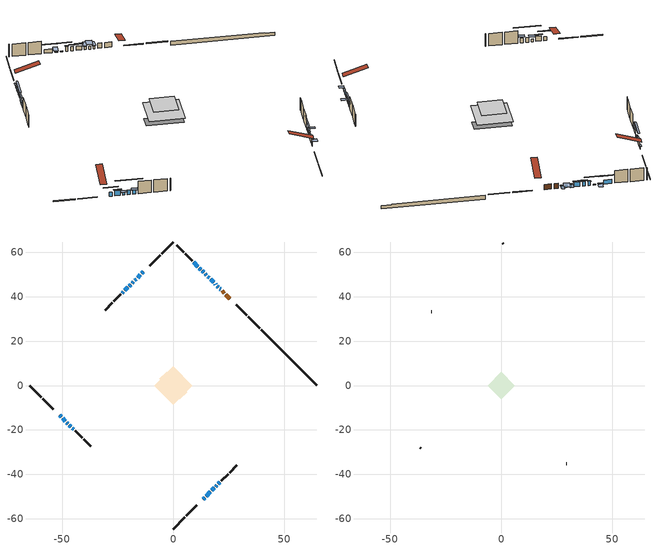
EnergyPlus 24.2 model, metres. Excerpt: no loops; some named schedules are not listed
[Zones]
conditioned space
 floor adiabatic (AdiabaticFloorConstruction): -8.59,0 0,8.59 8.59,0 0,-8.59 z3.05
 floor foundation (Slab1 construction): -6.25,2.96 -2.96,6.25 6.25,-2.96 2.96,-6.25 z-0.91
 wall outside (RimJoist1 construction): 0,-64.54 5.25,-59.29 / -64.54,0 -59.29,-5.25 / 0,64.54 -5.25,59.29 / 38.88,25.66 33.63,30.91 z0.61:0.91
 wall outside (RimJoist2 construction): 5.91,-58.63 10.6,-53.94 / -58.63,-5.91 -53.94,-10.6 / -5.91,58.63 -10.6,53.94 / 32.97,31.57 28.29,36.26 z0.61:0.91
 wall outside (AdiabaticWallConstruction 1): 25.41,39.13 23.66,40.88 / 23,41.54 21.98,42.57 z0.61:2.64
 wall outside (AdiabaticWallConstruction): 21.32,43.22 20.96,43.58 z0.61:1.53; -13.47,51.07 -14.08,50.46 / 20.31,44.24 19.87,44.67 / 19.22,45.32 18.79,45.76 / -47.82,-16.72 -47.39,-17.16 / -22.4,42.14 -22.94,41.6 z0.61:1.68; 13.47,-51.07 14.12,-50.42 / -51.07,-13.47 -50.42,-14.12 z0.61:2.14; 14.77,-49.77 16.72,-47.83 / 11.07,53.47 9.13,55.41 / -20.45,44.09 -21.75,42.79 z0.61:2.13; 18.13,46.41 16.84,47.71 / 16.18,48.36 15.53,49.01 / 14.88,49.67 14.34,50.21 / -14.74,49.8 -16.03,48.51 / 17.37,-47.17 18.45,-46.09 / 19.11,-45.44 19.65,-44.9 / -46.73,-17.81 -46.08,-18.46 / -45.43,-19.12 -44.78,-19.76 z0.61:2.34; -16.69,47.85 -17.23,47.31 z0.61:1.83; -17.88,46.66 -18.5,46.05 z0.61:1.93; -49.77,-14.77 -48.47,-16.07 z0.61:2.64; 13.68,50.86 13.03,51.51 / 12.38,52.16 11.73,52.81 / -19.15,45.39 -19.8,44.74 / 20.3,-44.24 20.95,-43.59 z0.61:0.92
 wall outside (Wall1 construction): 21.61,-42.94 24.71,-39.84 / -44.12,-20.42 -41.02,-23.52 / -23.6,40.94 -26.7,37.84 / 8.48,56.07 5.38,59.17 z0.61:5.49
 wall outside (Wall2 construction): 25.36,-39.18 28.61,-35.93 / -40.37,-24.18 -37.11,-27.43 / -27.36,37.18 -30.61,33.93 / 4.72,59.82 1.47,63.07 z0.61:5.49
 wall foundation (FoundationWall1 construction): 39.54,25,-0.91 39.54,25,0.61 62.04,2.5,0.61 62.04,2.5,0.29 64.54,0,0.29 64.54,0,-0.91
 window (WindowConstruction 18): 21.32,43.22 20.96,43.58 z0.61:1.52
 window (WindowConstruction 3): -13.47,51.07 -14.08,50.46 z0.61:1.68
 window (WindowConstruction 4): 13.47,-51.07 14.12,-50.42 z0.61:2.13
 window (WindowConstruction 5): 14.78,-49.77 16.71,-47.83 z0.61:2.13
 window (WindowConstruction 6): -51.07,-13.47 -50.42,-14.12 z0.61:2.13
 window (WindowConstruction 20): 20.31,44.24 19.88,44.67 z0.61:1.68
 window (WindowConstruction 21): 19.22,45.32 18.79,45.76 z0.61:1.68
 window (WindowConstruction 7): 18.13,46.41 16.84,47.71 z0.61:2.34
 window (WindowConstruction 8): 16.18,48.36 15.53,49.01 z0.61:2.34
 window (WindowConstruction 9): 14.88,49.67 14.34,50.2 z0.61:2.34
 window (WindowConstruction 10): -14.74,49.8 -16.03,48.51 z0.61:2.34
 window (WindowConstruction 11): -16.69,47.85 -17.23,47.32 z0.61:1.83
 window (WindowConstruction 12): -17.88,46.66 -18.49,46.05 z0.61:1.93
 window (WindowConstruction 13): 17.37,-47.17 18.45,-46.09 z0.61:2.34
 window (WindowConstruction 14): 19.11,-45.44 19.65,-44.9 z0.61:2.34
 window (WindowConstruction 15): -49.77,-14.78 -48.47,-16.07 z0.61:2.64
 window (WindowConstruction 19): -47.82,-16.73 -47.39,-17.16 z0.61:1.68
 window (WindowConstruction 16): -46.73,-17.81 -46.08,-18.46 z0.61:2.34
 window (WindowConstruction 17): -45.43,-19.12 -44.78,-19.76 z0.61:2.34
 window (WindowConstruction 22): 13.68,50.86 13.03,51.51 z0.61:0.91
 window (WindowConstruction 23): 12.38,52.17 11.73,52.81 z0.61:0.91
 window (WindowConstruction 24): -19.15,45.39 -19.8,44.74 z0.61:0.91
 window (WindowConstruction 25): 20.3,-44.24 20.95,-43.59 z0.61:0.91
 window (WindowConstruction): 11.07,53.47 9.13,55.41 z0.61:2.13
 window (WindowConstruction 1): -20.45,44.09 -21.75,42.79 z0.61:2.13
 window (WindowConstruction 2): -22.4,42.14 -22.94,41.6 z0.61:1.68
 door (Door): 25.41,39.13 23.66,40.88 z0.61:2.64
 door (Door 1): 23,41.54 21.98,42.56 z0.61:2.64
 ceiling adiabatic (AdiabaticFloorConstruction): 0,-8.59 8.59,0 0,8.59 -8.59,0 z3.05
attic - vented
 floor to conditioned space (Floor1 construction Reversed): -6.08,0 0,6.08 6.08,0 0,-6.08 z5.49
 wall outside (Wall3 construction): 29.27,-35.27 29.43,-35.12 / -36.46,-28.09 -36.3,-28.24 / -31.27,33.28 -31.42,33.12 / 0.81,63.73 0.66,63.89 z0.61:5.49
 roof outside (Roof1 construction): 12.81,-51.73,5.49 6.9,-45.81,8.28 5.34,-47.37,8.28 11.25,-53.29,5.49; -51.73,-12.81,5.49 -45.81,-6.9,8.28 -47.37,-5.34,8.28 -53.29,-11.25,5.49; -12.81,51.73,5.49 -6.9,45.81,8.28 -5.34,47.37,8.28 -11.25,53.29,5.49; 26.07,38.47,5.49 20.15,32.55,8.28 21.71,30.99,8.28 27.63,36.91,5.49
shading: 20.75,43.79 21.53,43.01 23.26,44.74 22.48,45.52 z1.82; -14.29,50.25 -13.26,51.28 -13.55,51.57 -14.58,50.54 z1.98; 14.33,-50.21 13.26,-51.28 14.55,-52.58 15.62,-51.51 z2.43; 16.93,-47.62 14.56,-49.98 14.85,-50.27 17.22,-47.91 z2.43; -48.92,-15.62 -52.58,-11.97 -52.87,-12.26 -49.21,-15.92 z4.26; 19.34,45.2 20.84,43.7 22.57,45.43 21.07,46.93 z2.44; 18.58,45.97 19.43,45.11 21.16,46.84 20.3,47.69 z1.98; 16.41,48.14 18.56,45.98 18.99,46.41 16.84,48.57 z2.95; 15.1,49.44 16.61,47.93 16.82,48.14 15.31,49.65 z2.95; 14.23,50.31 14.98,49.56 15.41,49.99 14.66,50.74 z2.49; -16.46,48.08 -14.31,50.24 -14.52,50.45 -16.67,48.29 z2.95; -17.66,46.88 -16.26,48.28 -16.47,48.5 -17.87,47.1 z2.44; -20.65,43.89 -15.73,48.82 -16.02,49.11 -20.94,44.18 z4.98; 18.88,-45.66 16.94,-47.6 17.15,-47.81 19.09,-45.87 z2.95; 19.75,-44.79 19,-45.54 20.73,-47.27 21.48,-46.52 z2.49; -48.15,-16.39 -50.09,-14.45 -50.3,-14.66 -48.36,-16.61 z3.1; -46.85,-17.69 -48.35,-16.19 -49.22,-17.05 -47.71,-18.56 z2.44; -43.06,-21.48 -49.75,-14.79 -50.04,-15.08 -43.35,-21.77 z6.61; -44.35,-20.19 -45.86,-18.69 -46.72,-19.55 -45.21,-21.06 z2.95; 10.88,53.67 15.84,48.7 16.05,48.92 11.09,53.88 z3.97; 11.52,53.02 12.59,51.95 14.32,53.68 13.25,54.75 z1.21; -21.96,42.59 -16.99,47.55 -17.21,47.76 -22.17,42.8 z3.97; 23.11,-41.44 18.15,-46.4 18.36,-46.61 23.32,-41.65 z3.97; 7.84,56.7 12.37,52.18 12.66,52.47 8.13,56.99 z3.96; -21.96,42.58 -20.24,44.3 -20.53,44.59 -22.25,42.87 z2.43; -23.15,41.39 -22.19,42.35 -22.48,42.64 -23.45,41.68 z1.98
[Building]
Building 1: Terrain=Suburbs
[Site:Location]
Quebec Intl AP_QC: Latitude {deg}=46.8; Longitude {deg}=-71.38; Time Zone {hr}=-5; Elevation {m}=74; Keep Site Location Information=Yes
[Site:GroundTemperature:Shallow]
0.0108218, -2.24938, -2.43038, -1.3578, 2.94801, 7.23376, 10.9493, 13.303, 13.5029, 11.5886, 7.96783, 3.81355
[Site:WaterMainsTemperature]
Calculation Method=Schedule; Temperature Schedule=mains temperature schedule
[Material] Roughness=Rough; Thermal Absorptance=0.9
Name | Thickness {m} | Conductivity {W/m-K} | Density {kg/m3} | Specific Heat {J/kg-K} | Solar Absorptance | Visible Absorptance
asphalt or fiberglass shingles | 0.00635 | 0.162714 | 1121.4 | 1465.45 | 0.4 | 0.4
ceiling loosefill ins | 0.0846667 | 0.0480833 | 16.02 | 1046.75 | 0.7 | 0.7
ceiling stud and cavity | 0.1397 | 1.14976 | 65.682 | 1177.47 | 0.7 | 0.7
concrete 4.0 in. | 0.1016 | 1.803125 | 2242.8 | 837.4 | 0.7 | 0.7
concrete 8.0 in. | 0.2032 | 1.803125 | 2242.8 | 837.4 | 0.7 | 0.7
door material | 0.04445 | 0.188738 | 512.64 | 1214.23 | 0.7 | 0.7
floor covering | 0.0127 | 0.0433444 | 54.468 | 1339.84 | 0.6 | 0.6
floor rigid ins; wall rigid ins 1 | 0.512978 | 0.029427 | 32.04 | 1214.23 | 0.7 | 0.7
floor stud and cavity | 0.1397 | 1.75129 | 37.0049 | 1207.88 | 0.7 | 0.7
furniture material conditioned space 1 | 0.1524 | 0.115458 | 640.8 | 1214.23 | 0.6 | 0.6
gypsum board | 0.0127 | 0.160291 | 801 | 837.4 | 0.6 | 0.6
osb sheathing 0.5 in. | 0.0127 | 0.115458 | 512.64 | 1214.23 | 0.7 | 0.7
osb sheathing 0.75 in. | 0.01905 | 0.115458 | 512.64 | 1214.23 | 0.7 | 0.7
osb sheathing 2.0 in. | 0.0508 | 0.115458 | 512.64 | 1214.23 | 0.7 | 0.7
rim joist rigid ins; wall rigid ins | 0.051816 | 0.029427 | 32.04 | 1214.23 | 0.7 | 0.7
rim joist stud and cavity | 0.0508 | 0.0410046 | 125.044 | 1163.47 | 0.6 | 0.6
rim joist stud and cavity 1 | 0.0508 | 0.0784863 | 125.044 | 1163.47 | 0.6 | 0.6
wall stud and cavity | 0.1397 | 0.300532 | 139.0536 | 1170.24 | 0.7 | 0.7
wall stud and cavity 1 | 0.1397 | 0.297156 | 139.0536 | 1170.24 | 0.7 | 0.7
wall stud and cavity 2 | 0.0889 | 6.1454 | 50.32683 | 1063.81 | 0.6 | 0.6
wall stud and cavity 3 | 0.0889 | 0.380278 | 52.3479 | 1209.89 | 0.7 | 0.7
wall stud and cavity 4 | 0.0889 | 0.391764 | 83.0341 | 1211.67 | 0.7 | 0.7
wood siding | 0.0254 | 0.102417 | 544.68 | 1172.36 | 0.4 | 0.4
wood siding 1 | 0.00254 | 0.102417 | 544.68 | 1172.36 | 0.4 | 0.4
wood siding 2; wood siding 3; wood siding 4 | 0.0254 | 0.102417 | 544.68 | 1172.36 | 0.7 | 0.7
[WindowMaterial:SimpleGlazingSystem]
Name | U-Factor {W/m2-K} | Solar Heat Gain Coefficient
WindowMaterial | 2.77768 | 0.66
WindowMaterial 1 | 2.19228 | 0.47
WindowMaterial 10 | 2.72601 | 0.52
WindowMaterial 2 | 2.17865 | 0.49
WindowMaterial 3 | 2.779381 | 0.66
WindowMaterial 4 | 2.77541 | 0.65
WindowMaterial 5 | 2.17411 | 0.49
WindowMaterial 6 | 2.149123 | 0.51
WindowMaterial 7 | 2.32798 | 0.62
WindowMaterial 8 | 2.71352 | 0.48
WindowMaterial 9 | 2.76178 | 0.61
[Construction]
AdiabaticFloorConstruction: floor stud and cavity, floor rigid ins, osb sheathing 0.75 in., floor covering
AdiabaticWallConstruction: wood siding 3, wall rigid ins 1, wall stud and cavity 3, gypsum board
AdiabaticWallConstruction 1: wood siding 4, wall rigid ins 1, wall stud and cavity 3, gypsum board
Door; Door 1: door material
Floor1 construction Reversed: gypsum board, ceiling stud and cavity, ceiling loosefill ins
FoundationWall1 construction: concrete 8.0 in.
furniture construction conditioned space 1: furniture material conditioned space 1
PartitionWallConstruction: gypsum board, wall stud and cavity 4, gypsum board
RimJoist1 construction: wood siding 2, osb sheathing 2.0 in., rim joist stud and cavity
RimJoist2 construction: wood siding 2, rim joist rigid ins, osb sheathing 2.0 in., rim joist stud and cavity 1
Roof1 construction: asphalt or fiberglass shingles
Slab1 construction: concrete 4.0 in.
Wall1 construction: wood siding, wall rigid ins, osb sheathing 0.5 in., wall stud and cavity, gypsum board
Wall2 construction: wood siding, wall rigid ins, osb sheathing 0.5 in., wall stud and cavity 1, gypsum board
Wall3 construction: wood siding 1, wall stud and cavity 2
WindowConstruction; WindowConstruction 1; WindowConstruction 4; WindowConstruction 5; WindowConstruction 6: WindowMaterial
WindowConstruction 10; WindowConstruction 16; WindowConstruction 17; WindowConstruction 7; WindowConstruction 8: WindowMaterial 3
WindowConstruction 11: WindowMaterial 5
WindowConstruction 12: WindowMaterial 6
WindowConstruction 13; WindowConstruction 14; WindowConstruction 9: WindowMaterial 4
WindowConstruction 15: WindowMaterial 7
WindowConstruction 18: WindowMaterial 8
WindowConstruction 19; WindowConstruction 20; WindowConstruction 21: WindowMaterial 9
WindowConstruction 2: WindowMaterial 1
WindowConstruction 22; WindowConstruction 23; WindowConstruction 24; WindowConstruction 25: WindowMaterial 10
WindowConstruction 3: WindowMaterial 2
[Zone] Multiplier=1; Part of Total Floor Area=Yes
Name | Volume {m3}
attic - vented | 33.4551
conditioned space | 536.3
[Space]
Name | Zone | Volume {m3}
attic - vented 1 | attic - vented | 33.4551
conditioned space 1 | conditioned space | 536.3
[ZoneInfiltration:EffectiveLeakageArea]
infil attic - vented 1: Zone or Space=attic - vented 1; Schedule=Always On Discrete; Effective Air Leakage Area {cm2}=2727.14; Stack Coefficient=0.000533153; Wind Coefficient=1.56008e-05
[ZoneMixing]
whole house fan mix: Zone or Space=attic - vented; Schedule=Always On Continuous; Design Flow Rate Calculation Method=Flow/Zone; Design Flow Rate {m3/s}=0; Source Zone or Space=conditioned space
[SurfaceProperty:ExposedFoundationPerimeter]
Slab1: Exposed Perimeter Calculation Method=TotalExposedPerimeter; Total Exposed Perimeter {m}=35.358
[InternalMass] Zone or ZoneList=conditioned space; Space or SpaceList=conditioned space 1
Name | Construction | Surface Area {m2}
furniture mass conditioned space 1 | furniture construction conditioned space 1 | 83.36
partition wall mass | PartitionWallConstruction | 208.4
[Lights]
interior lighting: Zone or ZoneList or Space or SpaceList=conditioned space 1; Schedule=interior lighting schedule; Design Level Calculation Method=LightingLevel; Lighting Level {W}=343.2; Return Air Fraction=0; Fraction Radiant=0.6; Fraction Visible=0.2; Fraction Replaceable=1
[People]
occupants: Zone or ZoneList or Space or SpaceList=conditioned space 1; Number of People Schedule=occupants schedule; Number of People Calculation Method=People; Number of People=3; Fraction Radiant=0.314171; Sensible Heat Fraction=0.56303; Activity Level Schedule=occupants activity schedule; Carbon Dioxide Generation Rate {m3/s-W}=0; Enable ASHRAE 55 Comfort Warnings=No; Mean Radiant Temperature Calculation Type=EnclosureAveraged
[ElectricEquipment] Zone or ZoneList or Space or SpaceList=conditioned space 1; Design Level Calculation Method=EquipmentLevel
Name | Schedule | Design Level {W} | Fraction Latent | Fraction Radiant | Fraction Lost
clothes dryer | clothes dryer schedule | 140.772 | 0.015 | 0.081 | 0.85
clothes washer | clothes washer schedule | 32.1985 | 0.03 | 0.162 | 0.7
cooking range | cooking range schedule | 215.147 | 0.08 | 0.432 | 0.2
dishwasher | dishwasher schedule | 66.8632 | 0.3 | 0.18 | 0.4
fridge | fridge schedule | 72.9452 | 0 | 0.6 | 0
mech vent bath fan 0 | mech vent bath fan 0 schedule | 50.2 | 0 | 0 | 1
mech vent house fan | mech vent house fan schedule | 0 | 0 | 0 | 1
mech vent house fan cfis | mech vent house fan cfis schedule | 0 | 0 | 0 | 0
mech vent range fan 0 | mech vent range fan 0 schedule | 57 | 0 | 0 | 1
misc plug loads | misc plug loads schedule | 494.7 | 0.045 | 0.513 | 0.1
whole house fan | Always On Discrete | 0 | 0 | 0 | 1
[OtherEquipment] Zone or ZoneList or Space or SpaceList=conditioned space 1; Design Level Calculation Method=EquipmentLevel
Name | Fuel Type | Schedule | Design Level {W} | Fraction Latent | Fraction Radiant | Fraction Lost
clothes dryer 1 | Electricity | clothes dryer schedule | 0 | 0.015 | 0.081 | 0.85
cooking range 1 | Electricity | cooking range schedule | 0 | 0.08 | 0.432 | 0.2
general water use latent | None | general water use schedule | 62.594 | 1 | 0 | 0
general water use sensible | None | general water use schedule | -61.6891 | 0 | 0.6 | 0
mech vent house fan latent load | None | Always On Discrete | 0 | 1 | 0 | 0
mech vent house fan sensible load | None | Always On Discrete | 0 | 0 | 0 | 0
water heater energy adjustment1 | Electricity | Always On Discrete | 0.01 | 0 | 0 | 1
[ZoneInfiltration:DesignFlowRate] Zone or ZoneList or Space or SpaceList=conditioned space 1; Schedule=Always On Discrete; Design Flow Rate Calculation Method=Flow/Zone; Design Flow Rate {m3/s}=0
infil flow; natural vent flow; whole house fan flow
[ZoneControl:Thermostat]
conditioned space Thermostat: Zone or ZoneList=conditioned space; Control Type Schedule=conditioned space Thermostat Schedule; Control 1=conditioned space temperature setpoint; Temperature Difference Between Cutout And Setpoint {deltaC}=0
[ThermostatSetpoint:DualSetpoint]
conditioned space temperature setpoint: Heating Setpoint Temperature Schedule=heating setpoint; Cooling Setpoint Temperature Schedule=cooling setpoint
[Zone equipment]
conditioned space: electric baseboard
[Foundation:Kiva]
Foundation Kiva 1: Initial Indoor Air Temperature {C}=18; Wall Height Above Grade {m}=0.609996; Wall Depth Below Slab {m}=0.2032
[Foundation:Kiva:Settings]
Soil Conductivity {W/m-K}=0.849921; Soil Density {kg/m3}=1842.3; Soil Specific Heat {J/kg-K}=418.7; Ground Solar Absorptivity=0.9; Ground Thermal Absorptivity=0.9; Ground Surface Roughness {m}=0.03; Far-Field Width {m}=40; Deep-Ground Boundary Condition=ZeroFlux; Deep-Ground Depth {m}=40; Minimum Cell Dimension {m}=0.2; Maximum Cell Growth Coefficient=3; Simulation Timestep=Timestep
[Exterior:Lights]
exterior lighting: Schedule=exterior lighting schedule; Design Level {W}=75.6
[EnergyManagementSystem:Sensor] Output:Variable or Output:Meter Index Key=conditioned space
Name | Output:Variable or Output:Meter
conditioned_space_clg_unmet_s | Zone Cooling Setpoint Not Met Time
conditioned_space_htg_unmet_s | Zone Heating Setpoint Not Met Time
fridge_tin_s; tin_s; tin_s_1 | Zone Mean Air Temperature
tout_s | Zone Outdoor Air Drybulb Temperature
win_s | Zone Air Humidity Ratio
[Schedule:Constant]
Name | Hourly Value
Always On Continuous; mech vent house fan schedule; mech vent house fan cfis schedule; Always On Discrete | 1
occupants activity schedule | 117.228
fridge schedule | 0
[Schedule:Week:Daily]
interior lighting schedule Week Rule - Jan1-Jan27: interior lighting schedule day, interior lighting schedule day, interior lighting schedule day, interior lighting schedule day, interior lighting schedule day, interior lighting schedule day, interior lighting schedule day, interior lighting schedule default day, interior lighting schedule default day, interior lighting schedule default day, interior lighting schedule default day, interior lighting schedule default day
interior lighting schedule Week Rule - Jan28-Feb3: interior lighting schedule day, interior lighting schedule day, interior lighting schedule day, interior lighting schedule day, interior lighting schedule day 1, interior lighting schedule day 1, interior lighting schedule day 1, interior lighting schedule default day, interior lighting schedule default day, interior lighting schedule default day, interior lighting schedule default day, interior lighting schedule default day
interior lighting schedule Week Rule - Feb4-Feb24: interior lighting schedule day 1, interior lighting schedule day 1, interior lighting schedule day 1, interior lighting schedule day 1, interior lighting schedule day 1, interior lighting schedule day 1, interior lighting schedule day 1, interior lighting schedule default day, interior lighting schedule default day, interior lighting schedule default day, interior lighting schedule default day, interior lighting schedule default day
interior lighting schedule Week Rule - Feb25-Mar3: interior lighting schedule day 1, interior lighting schedule day 1, interior lighting schedule day 1, interior lighting schedule day 1, interior lighting schedule day 2, interior lighting schedule day 2, interior lighting schedule day 2, interior lighting schedule default day, interior lighting schedule default day, interior lighting schedule default day, interior lighting schedule default day, interior lighting schedule default day
interior lighting schedule Week Rule - Mar4-Mar31: interior lighting schedule day 2, interior lighting schedule day 2, interior lighting schedule day 2, interior lighting schedule day 2, interior lighting schedule day 2, interior lighting schedule day 2, interior lighting schedule day 2, interior lighting schedule default day, interior lighting schedule default day, interior lighting schedule default day, interior lighting schedule default day, interior lighting schedule default day
interior lighting schedule Week Rule - Apr1-Apr28: interior lighting schedule day 3, interior lighting schedule day 3, interior lighting schedule day 3, interior lighting schedule day 3, interior lighting schedule day 3, interior lighting schedule day 3, interior lighting schedule day 3, interior lighting schedule default day, interior lighting schedule default day, interior lighting schedule default day, interior lighting schedule default day, interior lighting schedule default day
interior lighting schedule Week Rule - Apr29-May5: interior lighting schedule day 3, interior lighting schedule day 3, interior lighting schedule day 4, interior lighting schedule day 4, interior lighting schedule day 4, interior lighting schedule day 4, interior lighting schedule day 4, interior lighting schedule default day, interior lighting schedule default day, interior lighting schedule default day, interior lighting schedule default day, interior lighting schedule default day
interior lighting schedule Week Rule - May6-May26: interior lighting schedule day 4, interior lighting schedule day 4, interior lighting schedule day 4, interior lighting schedule day 4, interior lighting schedule day 4, interior lighting schedule day 4, interior lighting schedule day 4, interior lighting schedule default day, interior lighting schedule default day, interior lighting schedule default day, interior lighting schedule default day, interior lighting schedule default day
interior lighting schedule Week Rule - May27-Jun2: interior lighting schedule day 4, interior lighting schedule day 4, interior lighting schedule day 4, interior lighting schedule day 4, interior lighting schedule day 4, interior lighting schedule day 5, interior lighting schedule day 5, interior lighting schedule default day, interior lighting schedule default day, interior lighting schedule default day, interior lighting schedule default day, interior lighting schedule default day
interior lighting schedule Week Rule - Jun3-Jun30: interior lighting schedule day 5, interior lighting schedule day 5, interior lighting schedule day 5, interior lighting schedule day 5, interior lighting schedule day 5, interior lighting schedule day 5, interior lighting schedule day 5, interior lighting schedule default day, interior lighting schedule default day, interior lighting schedule default day, interior lighting schedule default day, interior lighting schedule default day
interior lighting schedule Week Rule - Jul1-Jul28: interior lighting schedule day 6, interior lighting schedule day 6, interior lighting schedule day 6, interior lighting schedule day 6, interior lighting schedule day 6, interior lighting schedule day 6, interior lighting schedule day 6, interior lighting schedule default day, interior lighting schedule default day, interior lighting schedule default day, interior lighting schedule default day, interior lighting schedule default day
interior lighting schedule Week Rule - Jul29-Aug4: interior lighting schedule day 6, interior lighting schedule day 6, interior lighting schedule day 6, interior lighting schedule day 7, interior lighting schedule day 7, interior lighting schedule day 7, interior lighting schedule day 7, interior lighting schedule default day, interior lighting schedule default day, interior lighting schedule default day, interior lighting schedule default day, interior lighting schedule default day
interior lighting schedule Week Rule - Aug5-Aug25: interior lighting schedule day 7, interior lighting schedule day 7, interior lighting schedule day 7, interior lighting schedule day 7, interior lighting schedule day 7, interior lighting schedule day 7, interior lighting schedule day 7, interior lighting schedule default day, interior lighting schedule default day, interior lighting schedule default day, interior lighting schedule default day, interior lighting schedule default day
interior lighting schedule Week Rule - Aug26-Sep1: interior lighting schedule day 7, interior lighting schedule day 7, interior lighting schedule day 7, interior lighting schedule day 7, interior lighting schedule day 7, interior lighting schedule day 7, interior lighting schedule day 8, interior lighting schedule default day, interior lighting schedule default day, interior lighting schedule default day, interior lighting schedule default day, interior lighting schedule default day
interior lighting schedule Week Rule - Sep2-Sep29: interior lighting schedule day 8, interior lighting schedule day 8, interior lighting schedule day 8, interior lighting schedule day 8, interior lighting schedule day 8, interior lighting schedule day 8, interior lighting schedule day 8, interior lighting schedule default day, interior lighting schedule default day, interior lighting schedule default day, interior lighting schedule default day, interior lighting schedule default day
interior lighting schedule Week Rule - Sep30-Oct6: interior lighting schedule day 8, interior lighting schedule day 9, interior lighting schedule day 9, interior lighting schedule day 9, interior lighting schedule day 9, interior lighting schedule day 9, interior lighting schedule day 9, interior lighting schedule default day, interior lighting schedule default day, interior lighting schedule default day, interior lighting schedule default day, interior lighting schedule default day
interior lighting schedule Week Rule - Oct7-Oct27: interior lighting schedule day 9, interior lighting schedule day 9, interior lighting schedule day 9, interior lighting schedule day 9, interior lighting schedule day 9, interior lighting schedule day 9, interior lighting schedule day 9, interior lighting schedule default day, interior lighting schedule default day, interior lighting schedule default day, interior lighting schedule default day, interior lighting schedule default day
interior lighting schedule Week Rule - Oct28-Nov3: interior lighting schedule day 9, interior lighting schedule day 9, interior lighting schedule day 9, interior lighting schedule day 9, interior lighting schedule day 10, interior lighting schedule day 10, interior lighting schedule day 10, interior lighting schedule default day, interior lighting schedule default day, interior lighting schedule default day, interior lighting schedule default day, interior lighting schedule default day
interior lighting schedule Week Rule - Nov4-Nov24: interior lighting schedule day 10, interior lighting schedule day 10, interior lighting schedule day 10, interior lighting schedule day 10, interior lighting schedule day 10, interior lighting schedule day 10, interior lighting schedule day 10, interior lighting schedule default day, interior lighting schedule default day, interior lighting schedule default day, interior lighting schedule default day, interior lighting schedule default day
interior lighting schedule Week Rule - Nov25-Dec1: interior lighting schedule day 10, interior lighting schedule day 10, interior lighting schedule day 10, interior lighting schedule day 10, interior lighting schedule day 10, interior lighting schedule day 10, interior lighting schedule day 11, interior lighting schedule default day, interior lighting schedule default day, interior lighting schedule default day, interior lighting schedule default day, interior lighting schedule default day
interior lighting schedule Week Rule - Dec2-Dec31: interior lighting schedule day 11, interior lighting schedule day 11, interior lighting schedule day 11, interior lighting schedule day 11, interior lighting schedule day 11, interior lighting schedule day 11, interior lighting schedule day 11, interior lighting schedule default day, interior lighting schedule default day, interior lighting schedule default day, interior lighting schedule default day, interior lighting schedule default day
occupants schedule Week Rule - Jan1-Dec31: occupants schedule day, occupants schedule day, occupants schedule day, occupants schedule day, occupants schedule day, occupants schedule day, occupants schedule day, occupants schedule default day, occupants schedule default day, occupants schedule default day, occupants schedule default day, occupants schedule default day
clothes dryer schedule Week Rule - Jan1-Dec31: clothes dryer schedule day, clothes dryer schedule day, clothes dryer schedule day, clothes dryer schedule day, clothes dryer schedule day, clothes dryer schedule day, clothes dryer schedule day, clothes dryer schedule default day, clothes dryer schedule default day, clothes dryer schedule default day, clothes dryer schedule default day, clothes dryer schedule default day
clothes washer schedule Week Rule - Jan1-Dec31: clothes washer schedule day, clothes washer schedule day, clothes washer schedule day, clothes washer schedule day, clothes washer schedule day, clothes washer schedule day, clothes washer schedule day, clothes washer schedule default day, clothes washer schedule default day, clothes washer schedule default day, clothes washer schedule default day, clothes washer schedule default day
cooking range schedule Week Rule - Jan1-Dec31: cooking range schedule day, cooking range schedule day, cooking range schedule day, cooking range schedule day, cooking range schedule day, cooking range schedule day, cooking range schedule day, cooking range schedule default day, cooking range schedule default day, cooking range schedule default day, cooking range schedule default day, cooking range schedule default day
dishwasher schedule Week Rule - Jan1-Dec31: dishwasher schedule day, dishwasher schedule day, dishwasher schedule day, dishwasher schedule day, dishwasher schedule day, dishwasher schedule day, dishwasher schedule day, dishwasher schedule default day, dishwasher schedule default day, dishwasher schedule default day, dishwasher schedule default day, dishwasher schedule default day
mech vent bath fan 0 schedule Week Rule - Jan1-Dec31: mech vent bath fan 0 schedule day, mech vent bath fan 0 schedule day, mech vent bath fan 0 schedule day, mech vent bath fan 0 schedule day, mech vent bath fan 0 schedule day, mech vent bath fan 0 schedule day, mech vent bath fan 0 schedule day, mech vent bath fan 0 schedule default day, mech vent bath fan 0 schedule default day, mech vent bath fan 0 schedule default day, mech vent bath fan 0 schedule default day, mech vent bath fan 0 schedule default day
mech vent range fan 0 schedule Week Rule - Jan1-Dec31: mech vent range fan 0 schedule day, mech vent range fan 0 schedule day, mech vent range fan 0 schedule day, mech vent range fan 0 schedule day, mech vent range fan 0 schedule day, mech vent range fan 0 schedule day, mech vent range fan 0 schedule day, mech vent range fan 0 schedule default day, mech vent range fan 0 schedule default day, mech vent range fan 0 schedule default day, mech vent range fan 0 schedule default day, mech vent range fan 0 schedule default day
misc plug loads schedule Week Rule - Jan1-Dec31: misc plug loads schedule day, misc plug loads schedule day, misc plug loads schedule day, misc plug loads schedule day, misc plug loads schedule day, misc plug loads schedule day, misc plug loads schedule day, misc plug loads schedule default day, misc plug loads schedule default day, misc plug loads schedule default day, misc plug loads schedule default day, misc plug loads schedule default day
general water use schedule Week Rule - Jan1-Dec31: general water use schedule day, general water use schedule day, general water use schedule day, general water use schedule day, general water use schedule day, general water use schedule day, general water use schedule day, general water use schedule default day, general water use schedule default day, general water use schedule default day, general water use schedule default day, general water use schedule default day
exterior lighting schedule Week Rule - Jan1-Jan27: exterior lighting schedule day, exterior lighting schedule day, exterior lighting schedule day, exterior lighting schedule day, exterior lighting schedule day, exterior lighting schedule day, exterior lighting schedule day, exterior lighting schedule default day, exterior lighting schedule default day, exterior lighting schedule default day, exterior lighting schedule default day, exterior lighting schedule default day
exterior lighting schedule Week Rule - Jan28-Feb3: exterior lighting schedule day, exterior lighting schedule day, exterior lighting schedule day, exterior lighting schedule day, exterior lighting schedule day 1, exterior lighting schedule day 1, exterior lighting schedule day 1, exterior lighting schedule default day, exterior lighting schedule default day, exterior lighting schedule default day, exterior lighting schedule default day, exterior lighting schedule default day
exterior lighting schedule Week Rule - Feb4-Feb24: exterior lighting schedule day 1, exterior lighting schedule day 1, exterior lighting schedule day 1, exterior lighting schedule day 1, exterior lighting schedule day 1, exterior lighting schedule day 1, exterior lighting schedule day 1, exterior lighting schedule default day, exterior lighting schedule default day, exterior lighting schedule default day, exterior lighting schedule default day, exterior lighting schedule default day
exterior lighting schedule Week Rule - Feb25-Mar3: exterior lighting schedule day 1, exterior lighting schedule day 1, exterior lighting schedule day 1, exterior lighting schedule day 1, exterior lighting schedule day 2, exterior lighting schedule day 2, exterior lighting schedule day 2, exterior lighting schedule default day, exterior lighting schedule default day, exterior lighting schedule default day, exterior lighting schedule default day, exterior lighting schedule default day
exterior lighting schedule Week Rule - Mar4-Mar31: exterior lighting schedule day 2, exterior lighting schedule day 2, exterior lighting schedule day 2, exterior lighting schedule day 2, exterior lighting schedule day 2, exterior lighting schedule day 2, exterior lighting schedule day 2, exterior lighting schedule default day, exterior lighting schedule default day, exterior lighting schedule default day, exterior lighting schedule default day, exterior lighting schedule default day
exterior lighting schedule Week Rule - Apr1-Apr28: exterior lighting schedule day 3, exterior lighting schedule day 3, exterior lighting schedule day 3, exterior lighting schedule day 3, exterior lighting schedule day 3, exterior lighting schedule day 3, exterior lighting schedule day 3, exterior lighting schedule default day, exterior lighting schedule default day, exterior lighting schedule default day, exterior lighting schedule default day, exterior lighting schedule default day
exterior lighting schedule Week Rule - Apr29-May5: exterior lighting schedule day 3, exterior lighting schedule day 3, exterior lighting schedule day 4, exterior lighting schedule day 4, exterior lighting schedule day 4, exterior lighting schedule day 4, exterior lighting schedule day 4, exterior lighting schedule default day, exterior lighting schedule default day, exterior lighting schedule default day, exterior lighting schedule default day, exterior lighting schedule default day
[Schedule:Year]
interior lighting schedule: interior lighting schedule Week Rule - Jan1-Jan27, 1, 1, 1, 27, interior lighting schedule Week Rule - Jan28-Feb3, 1, 28, 2, 3, interior lighting schedule Week Rule - Feb4-Feb24, 2, 4, 2, 24, interior lighting schedule Week Rule - Feb25-Mar3, 2, 25, 3, 3, interior lighting schedule Week Rule - Mar4-Mar31, 3, 4, 3, 31, interior lighting schedule Week Rule - Apr1-Apr28, 4, 1, 4, 28, interior lighting schedule Week Rule - Apr29-May5, 4, 29, 5, 5, interior lighting schedule Week Rule - May6-May26, 5, 6, 5, 26, interior lighting schedule Week Rule - May27-Jun2, 5, 27, 6, 2, interior lighting schedule Week Rule - Jun3-Jun30, 6, 3, 6, 30, interior lighting schedule Week Rule - Jul1-Jul28, 7, 1, 7, 28, interior lighting schedule Week Rule - Jul29-Aug4, 7, 29, 8, 4, interior lighting schedule Week Rule - Aug5-Aug25, 8, 5, 8, 25, interior lighting schedule Week Rule - Aug26-Sep1, 8, 26, 9, 1, interior lighting schedule Week Rule - Sep2-Sep29, 9, 2, 9, 29, interior lighting schedule Week Rule - Sep30-Oct6, 9, 30, 10, 6, interior lighting schedule Week Rule - Oct7-Oct27, 10, 7, 10, 27, interior lighting schedule Week Rule - Oct28-Nov3, 10, 28, 11, 3, interior lighting schedule Week Rule - Nov4-Nov24, 11, 4, 11, 24, interior lighting schedule Week Rule - Nov25-Dec1, 11, 25, 12, 1, interior lighting schedule Week Rule - Dec2-Dec31, 12, 2, 12, 31
occupants schedule: occupants schedule Week Rule - Jan1-Dec31, 1, 1, 12, 31
clothes dryer schedule: clothes dryer schedule Week Rule - Jan1-Dec31, 1, 1, 12, 31
clothes washer schedule: clothes washer schedule Week Rule - Jan1-Dec31, 1, 1, 12, 31
cooking range schedule: cooking range schedule Week Rule - Jan1-Dec31, 1, 1, 12, 31
dishwasher schedule: dishwasher schedule Week Rule - Jan1-Dec31, 1, 1, 12, 31
mech vent bath fan 0 schedule: mech vent bath fan 0 schedule Week Rule - Jan1-Dec31, 1, 1, 12, 31
mech vent range fan 0 schedule: mech vent range fan 0 schedule Week Rule - Jan1-Dec31, 1, 1, 12, 31
misc plug loads schedule: misc plug loads schedule Week Rule - Jan1-Dec31, 1, 1, 12, 31
general water use schedule: general water use schedule Week Rule - Jan1-Dec31, 1, 1, 12, 31
exterior lighting schedule: exterior lighting schedule Week Rule - Jan1-Jan27, 1, 1, 1, 27, exterior lighting schedule Week Rule - Jan28-Feb3, 1, 28, 2, 3, exterior lighting schedule Week Rule - Feb4-Feb24, 2, 4, 2, 24, exterior lighting schedule Week Rule - Feb25-Mar3, 2, 25, 3, 3, exterior lighting schedule Week Rule - Mar4-Mar31, 3, 4, 3, 31, exterior lighting schedule Week Rule - Apr1-Apr28, 4, 1, 4, 28, exterior lighting schedule Week Rule - Apr29-May5, 4, 29, 5, 5, exterior lighting schedule Week Rule - May6-May26, 5, 6, 5, 26, exterior lighting schedule Week Rule - May27-Jun2, 5, 27, 6, 2, exterior lighting schedule Week Rule - Jun3-Jun30, 6, 3, 6, 30, exterior lighting schedule Week Rule - Jul1-Jul28, 7, 1, 7, 28, exterior lighting schedule Week Rule - Jul29-Aug4, 7, 29, 8, 4, exterior lighting schedule Week Rule - Aug5-Aug25, 8, 5, 8, 25, exterior lighting schedule Week Rule - Aug26-Sep1, 8, 26, 9, 1, exterior lighting schedule Week Rule - Sep2-Sep29, 9, 2, 9, 29, exterior lighting schedule Week Rule - Sep30-Oct6, 9, 30, 10, 6, exterior lighting schedule Week Rule - Oct7-Oct27, 10, 7, 10, 27, exterior lighting schedule Week Rule - Oct28-Nov3, 10, 28, 11, 3, exterior lighting schedule Week Rule - Nov4-Nov24, 11, 4, 11, 24, exterior lighting schedule Week Rule - Nov25-Dec1, 11, 25, 12, 1, exterior lighting schedule Week Rule - Dec2-Dec31, 12, 2, 12, 31
[Schedule:Compact]
conditioned space Thermostat Schedule: Through: 12/31, For: AllDays, Until: 24:00, 4
mains temperature schedule: Through: 01/01, For: AllDays, Until: 24:00, 5.175, Through: 01/02, For: AllDays, Until: 24:00, 5.10167, Through: 01/03, For: AllDays, Until: 24:00, 5.02889, Through: 01/04, For: AllDays, Until: 24:00, 4.95778, Through: 01/05, For: AllDays, Until: 24:00, 4.88778, Through: 01/06, For: AllDays, Until: 24:00, 4.81833, Through: 01/07, For: AllDays, Until: 24:00, 4.75056, Through: 01/08, For: AllDays, Until: 24:00, 4.68389, Through: 01/09, For: AllDays, Until: 24:00, 4.61833, Through: 01/10, For: AllDays, Until: 24:00, 4.55389, Through: 01/11, For: AllDays, Until: 24:00, 4.49056, Through: 01/12, For: AllDays, Until: 24:00, 4.42889, Through: 01/13, For: AllDays, Until: 24:00, 4.36778, Through: 01/14, For: AllDays, Until: 24:00, 4.30889, Through: 01/15, For: AllDays, Until: 24:00, 4.25056, Through: 01/16, For: AllDays, Until: 24:00, 4.19389, Through: 01/17, For: AllDays, Until: 24:00, 4.13833, Through: 01/18, For: AllDays, Until: 24:00, 4.08444, Through: 01/19, For: AllDays, Until: 24:00, 4.03167, Through: 01/20, For: AllDays, Until: 24:00, 3.98056, Through: 01/21, For: AllDays, Until: 24:00, 3.93056, Through: 01/22, For: AllDays, Until: 24:00, 3.88222, Through: 01/23, For: AllDays, Until: 24:00, 3.835, Through: 01/24, For: AllDays, Until: 24:00, 3.78944, Through: 01/25, For: AllDays, Until: 24:00, 3.74556, Through: 01/26, For: AllDays, Until: 24:00, 3.70278, Through: 01/27, For: AllDays, Until: 24:00, 3.66167, Through: 01/28, For: AllDays, Until: 24:00, 3.62167, Through: 01/29, For: AllDays, Until: 24:00, 3.58389, Through: 01/30, For: AllDays, Until: 24:00, 3.54722, Through: 01/31, For: AllDays, Until: 24:00, 3.51167, Through: 02/01, For: AllDays, Until: 24:00, 3.47833, Through: 02/02, For: AllDays, Until: 24:00, 3.44611, Through: 02/03, For: AllDays, Until: 24:00, 3.41556, Through: 02/04, For: AllDays, Until: 24:00, 3.38667, Through: 02/05, For: AllDays, Until: 24:00, 3.35944, Through: 02/06, For: AllDays, Until: 24:00, 3.33389, Through: 02/07, For: AllDays, Until: 24:00, 3.30944, Through: 02/08, For: AllDays, Until: 24:00, 3.28667, Through: 02/09, For: AllDays, Until: 24:00, 3.26611, Through: 02/10, For: AllDays, Until: 24:00, 3.24667, Through: 02/11, For: AllDays, Until: 24:00, 3.22889, Through: 02/12, For: AllDays, Until: 24:00, 3.21278, Through: 02/13, For: AllDays, Until: 24:00, 3.19833, Through: 02/14, For: AllDays, Until: 24:00, 3.18556, Through: 02/15, For: AllDays, Until: 24:00, 3.17389, Through: 02/16, For: AllDays, Until: 24:00, 3.16444, Through: 02/17, For: AllDays, Until: 24:00, 3.15667, Through: 02/18, For: AllDays, Until: 24:00, 3.15056, Through: 02/19, For: AllDays, Until: 24:00, 3.14556, Through: 02/20, For: AllDays, Until: 24:00, 3.14278, Through: 02/21, For: AllDays, Until: 24:00, 3.14111, Through: 02/22, For: AllDays, Until: 24:00, 3.14167, Through: 02/23, For: AllDays, Until: 24:00, 3.14333, Through: 02/24, For: AllDays, Until: 24:00, 3.14722, Through: 02/25, For: AllDays, Until: 24:00, 3.15222, Through: 02/26, For: AllDays, Until: 24:00, 3.15944, Through: 02/27, For: AllDays, Until: 24:00, 3.16778, Through: 02/28, For: AllDays, Until: 24:00, 3.17778, Through: 03/01, For: AllDays, Until: 24:00, 3.18944, Through: 03/02, For: AllDays, Until: 24:00, 3.20333, Through: 03/03, For: AllDays, Until: 24:00, 3.21833, Through: 03/04, For: AllDays, Until: 24:00, 3.235, Through: 03/05, For: AllDays, Until: 24:00, 3.25333, Through: 03/06, For: AllDays, Until: 24:00, 3.27333, Through: 03/07, For: AllDays, Until: 24:00, 3.29444, Through: 03/08, For: AllDays, Until: 24:00, 3.31778, Through: 03/09, For: AllDays, Until: 24:00, 3.34222, Through: 03/10, For: AllDays, Until: 24:00, 3.36889, Through: 03/11, For: AllDays, Until: 24:00, 3.39667, Through: 03/12, For: AllDays, Until: 24:00, 3.42611, Through: 03/13, For: AllDays, Until: 24:00, 3.45722, Through: 03/14, For: AllDays, Until: 24:00, 3.49, Through: 03/15, For: AllDays, Until: 24:00, 3.52389, Through: 03/16, For: AllDays, Until: 24:00, 3.55944, Through: 03/17, For: AllDays, Until: 24:00, 3.59667, Through: 03/18, For: AllDays, Until: 24:00, 3.63556, Through: 03/19, For: AllDays, Until: 24:00, 3.67556, Through: 03/20, For: AllDays, Until: 24:00, 3.71722, Through: 03/21, For: AllDays, Until: 24:00, 3.76056, Through: 03/22, For: AllDays, Until: 24:00, 3.80556, Through: 03/23, For: AllDays, Until: 24:00, 3.85111, Through: 03/24, For: AllDays, Until: 24:00, 3.89889, Through: 03/25, For: AllDays, Until: 24:00, 3.94778, Through: 03/26, For: AllDays, Until: 24:00, 3.99833, Through: 03/27, For: AllDays, Until: 24:00, 4.05, Through: 03/28, For: AllDays, Until: 24:00, 4.10333, Through: 03/29, For: AllDays, Until: 24:00, 4.15778, Through: 03/30, For: AllDays, Until: 24:00, 4.21333, Through: 03/31, For: AllDays, Until: 24:00, 4.27056, Through: 04/01, For: AllDays, Until: 24:00, 4.32944, Through: 04/02, For: AllDays, Until: 24:00, 4.38889, Through: 04/03, For: AllDays, Until: 24:00, 4.45, Through: 04/04, For: AllDays, Until: 24:00, 4.51222, Through: 04/05, For: AllDays, Until: 24:00, 4.57611, Through: 04/06, For: AllDays, Until: 24:00, 4.64056, Through: 04/07, For: AllDays, Until: 24:00, 4.70667, Through: 04/08, For: AllDays, Until: 24:00, 4.77389, Through: 04/09, For: AllDays, Until: 24:00, 4.84222, Through: 04/10, For: AllDays, Until: 24:00, 4.91167, Through: 04/11, For: AllDays, Until: 24:00, 4.98278, Through: 04/12, For: AllDays, Until: 24:00, 5.05444, Through: 04/13, For: AllDays, Until: 24:00, 5.12722, Through: 04/14, For: AllDays, Until: 24:00, 5.20111, Through: 04/15, For: AllDays, Until: 24:00, 5.27611, Through: 04/16, For: AllDays, Until: 24:00, 5.35167, Through: 04/17, For: AllDays, Until: 24:00, 5.42889, Through: 04/18, For: AllDays, Until: 24:00, 5.50667, Through: 04/19, For: AllDays, Until: 24:00, 5.58556, Through: 04/20, For: AllDays, Until: 24:00, 5.665, Through: 04/21, For: AllDays, Until: 24:00, 5.74611, Through: 04/22, For: AllDays, Until: 24:00, 5.82722, Through: 04/23, For: AllDays, Until: 24:00, 5.91, Through: 04/24, For: AllDays, Until: 24:00, 5.99278, Through: 04/25, For: AllDays, Until: 24:00, 6.07722, Through: 04/26, For: AllDays, Until: 24:00, 6.16167, Through: 04/27, For: AllDays, Until: 24:00, 6.24722, Through: 04/28, For: AllDays, Until: 24:00, 6.33389, Through: 04/29, For: AllDays, Until: 24:00, 6.42056, Through: 04/30, For: AllDays, Until: 24:00, 6.50833, Through: 05/01, For: AllDays, Until: 24:00, 6.59667, Through: 05/02, For: AllDays, Until: 24:00, 6.68556, Through: 05/03, For: AllDays, Until: 24:00, 6.775, Through: 05/04, For: AllDays, Until: 24:00, 6.86556, Through: 05/05, For: AllDays, Until: 24:00, 6.95611, Through: 05/06, For: AllDays, Until: 24:00, 7.04722, Through: 05/07, For: AllDays, Until: 24:00, 7.13889, Through: 05/08, For: AllDays, Until: 24:00, 7.23111, Through: 05/09, For: AllDays, Until: 24:00, 7.32333, Through: 05/10, For: AllDays, Until: 24:00, 7.41667, Through: 05/11, For: AllDays, Until: 24:00, 7.51, Through: 05/12, For: AllDays, Until: 24:00, 7.60389, Through: 05/13, For: AllDays, Until: 24:00, 7.69778, Through: 05/14, For: AllDays, Until: 24:00, 7.79222, Through: 05/15, For: AllDays, Until: 24:00, 7.88667, Through: 05/16, For: AllDays, Until: 24:00, 7.98167, Through: 05/17, For: AllDays, Until: 24:00, 8.07667, Through: 05/18, For: AllDays, Until: 24:00, 8.17167, Through: 05/19, For: AllDays, Until: 24:00, 8.26722, Through: 05/20, For: AllDays, Until: 24:00, 8.36278, Through: 05/21, For: AllDays, Until: 24:00, 8.45833, Through: 05/22, For: AllDays, Until: 24:00, 8.55444, Through: 05/23, For: AllDays, Until: 24:00, 8.65, Through: 05/24, For: AllDays, Until: 24:00, 8.74611, Through: 05/25, For: AllDays, Until: 24:00, 8.84167, Through: 05/26, For: AllDays, Until: 24:00, 8.93722, Through: 05/27, For: AllDays, Until: 24:00, 9.03333, Through: 05/28, For: AllDays, Until: 24:00, 9.12889, Through: 05/29, For: AllDays, Until: 24:00, 9.22389, Through: 05/30, For: AllDays, Until: 24:00, 9.31944, Through: 05/31, For: AllDays, Until: 24:00, 9.41444, Through: 06/01, For: AllDays, Until: 24:00, 9.50944, Through: 06/02, For: AllDays, Until: 24:00, 9.60389, Through: 06/03, For: AllDays, Until: 24:00, 9.69833, Through: 06/04, For: AllDays, Until: 24:00, 9.79278, Through: 06/05, For: AllDays, Until: 24:00, 9.88667, Through: 06/06, For: AllDays, Until: 24:00, 9.98, Through: 06/07, For: AllDays, Until: 24:00, 10.0728, Through: 06/08, For: AllDays, Until: 24:00, 10.1656, Through: 06/09, For: AllDays, Until: 24:00, 10.2578, Through: 06/10, For: AllDays, Until: 24:00, 10.3494, Through: 06/11, For: AllDays, Until: 24:00, 10.4411, Through: 06/12, For: AllDays, Until: 24:00, 10.5317, Through: 06/13, For: AllDays, Until: 24:00, 10.6222, Through: 06/14, For: AllDays, Until: 24:00, 10.7117, Through: 06/15, For: AllDays, Until: 24:00, 10.8006, Through: 06/16, For: AllDays, Until: 24:00, 10.8889, Through: 06/17, For: AllDays, Until: 24:00, 10.9772, Through: 06/18, For: AllDays, Until: 24:00, 11.0639, Through: 06/19, For: AllDays, Until: 24:00, 11.1506, Through: 06/20, For: AllDays, Until: 24:00, 11.2361, Through: 06/21, For: AllDays, Until: 24:00, 11.3211, Through: 06/22, For: AllDays, Until: 24:00, 11.4056, Through: 06/23, For: AllDays, Until: 24:00, 11.4889, Through: 06/24, For: AllDays, Until: 24:00, 11.5711, Through: 06/25, For: AllDays, Until: 24:00, 11.6533, Through: 06/26, For: AllDays, Until: 24:00, 11.7339, Through: 06/27, For: AllDays, Until: 24:00, 11.8139, Through: 06/28, For: AllDays, Until: 24:00, 11.8928, Through: 06/29, For: AllDays, Until: 24:00, 11.9711, Through: 06/30, For: AllDays, Until: 24:00, 12.0483, Through: 07/01, For: AllDays, Until: 24:00, 12.1244, Through: 07/02, For: AllDays, Until: 24:00, 12.1994, Through: 07/03, For: AllDays, Until: 24:00, 12.2733, Through: 07/04, For: AllDays, Until: 24:00, 12.3467, Through: 07/05, For: AllDays, Until: 24:00, 12.4183, Through: 07/06, For: AllDays, Until: 24:00, 12.4894, Through: 07/07, For: AllDays, Until: 24:00, 12.5589, Through: 07/08, For: AllDays, Until: 24:00, 12.6278, Through: 07/09, For: AllDays, Until: 24:00, 12.695, Through: 07/10, For: AllDays, Until: 24:00, 12.7617, Through: 07/11, For: AllDays, Until: 24:00, 12.8267, Through: 07/12, For: AllDays, Until: 24:00, 12.8906, Through: 07/13, For: AllDays, Until: 24:00, 12.9528, Through: 07/14, For: AllDays, Until: 24:00, 13.0144, Through: 07/15, For: AllDays, Until: 24:00, 13.0744, Through: 07/16, For: AllDays, Until: 24:00, 13.1333, Through: 07/17, For: AllDays, Until: 24:00, 13.1906, Through: 07/18, For: AllDays, Until: 24:00, 13.2467, Through: 07/19, For: AllDays, Until: 24:00, 13.3017, Through: 07/20, For: AllDays, Until: 24:00, 13.355, Through: 07/21, For: AllDays, Until: 24:00, 13.4072, Through: 07/22, For: AllDays, Until: 24:00, 13.4578, Through: 07/23, For: AllDays, Until: 24:00, 13.5067, Through: 07/24, For: AllDays, Until: 24:00, 13.5544, Through: 07/25, For: AllDays, Until: 24:00, 13.6011, Through: 07/26, For: AllDays, Until: 24:00, 13.6461, Through: 07/27, For: AllDays, Until: 24:00, 13.6894, Through: 07/28, For: AllDays, Until: 24:00, 13.7317, Through: 07/29, For: AllDays, Until: 24:00, 13.7722, Through: 07/30, For: AllDays, Until: 24:00, 13.8111, Through: 07/31, For: AllDays, Until: 24:00, 13.8489, Through: 08/01, For: AllDays, Until: 24:00, 13.8844, Through: 08/02, For: AllDays, Until: 24:00, 13.9189, Through: 08/03, For: AllDays, Until: 24:00, 13.9522, Through: 08/04, For: AllDays, Until: 24:00, 13.9833, Through: 08/05, For: AllDays, Until: 24:00, 14.0133, Through: 08/06, For: AllDays, Until: 24:00, 14.0411, Through: 08/07, For: AllDays, Until: 24:00, 14.0678, Through: 08/08, For: AllDays, Until: 24:00, 14.0933, Through: 08/09, For: AllDays, Until: 24:00, 14.1167, Through: 08/10, For: AllDays, Until: 24:00, 14.1383, Through: 08/11, For: AllDays, Until: 24:00, 14.1589, Through: 08/12, For: AllDays, Until: 24:00, 14.1772, Through: 08/13, For: AllDays, Until: 24:00, 14.1944, Through: 08/14, For: AllDays, Until: 24:00, 14.21, Through: 08/15, For: AllDays, Until: 24:00, 14.2233, Through: 08/16, For: AllDays, Until: 24:00, 14.2356, Through: 08/17, For: AllDays, Until: 24:00, 14.2461, Through: 08/18, For: AllDays, Until: 24:00, 14.255, Through: 08/19, For: AllDays, Until: 24:00, 14.2622, Through: 08/20, For: AllDays, Until: 24:00, 14.2678, Through: 08/21, For: AllDays, Until: 24:00, 14.2717, Through: 08/22, For: AllDays, Until: 24:00, 14.2739, Through: 08/23, For: AllDays, Until: 24:00, 14.2744, Through: 08/24, For: AllDays, Until: 24:00, 14.2733, Through: 08/25, For: AllDays, Until: 24:00, 14.2711, Through: 08/26, For: AllDays, Until: 24:00, 14.2667, Through: 08/27, For: AllDays, Until: 24:00, 14.2606, Through: 08/28, For: AllDays, Until: 24:00, 14.2528, Through: 08/29, For: AllDays, Until: 24:00, 14.2439, Through: 08/30, For: AllDays, Until: 24:00, 14.2328, Through: 08/31, For: AllDays, Until: 24:00, 14.2206, Through: 09/01, For: AllDays, Until: 24:00, 14.2061, Through: 09/02, For: AllDays, Until: 24:00, 14.1906, Through: 09/03, For: AllDays, Until: 24:00, 14.1728, Through: 09/04, For: AllDays, Until: 24:00, 14.1539, Through: 09/05, For: AllDays, Until: 24:00, 14.1333, Through: 09/06, For: AllDays, Until: 24:00, 14.1111, Through: 09/07, For: AllDays, Until: 24:00, 14.0872, Through: 09/08, For: AllDays, Until: 24:00, 14.0617, Through: 09/09, For: AllDays, Until: 24:00, 14.035, Through: 09/10, For: AllDays, Until: 24:00, 14.0061, Through: 09/11, For: AllDays, Until: 24:00, 13.9761, Through: 09/12, For: AllDays, Until: 24:00, 13.9444, Through: 09/13, For: AllDays, Until: 24:00, 13.9111, Through: 09/14, For: AllDays, Until: 24:00, 13.8761, Through: 09/15, For: AllDays, Until: 24:00, 13.84, Through: 09/16, For: AllDays, Until: 24:00, 13.8022, Through: 09/17, For: AllDays, Until: 24:00, 13.7628, Through: 09/18, For: AllDays, Until: 24:00, 13.7217, Through: 09/19, For: AllDays, Until: 24:00, 13.6794, Through: 09/20, For: AllDays, Until: 24:00, 13.6356, Through: 09/21, For: AllDays, Until: 24:00, 13.59, Through: 09/22, For: AllDays, Until: 24:00, 13.5433, Through: 09/23, For: AllDays, Until: 24:00, 13.4956, Through: 09/24, For: AllDays, Until: 24:00, 13.4456, Through: 09/25, For: AllDays, Until: 24:00, 13.395, Through: 09/26, For: AllDays, Until: 24:00, 13.3422, Through: 09/27, For: AllDays, Until: 24:00, 13.2883, Through: 09/28, For: AllDays, Until: 24:00, 13.2333, Through: 09/29, For: AllDays, Until: 24:00, 13.1772, Through: 09/30, For: AllDays, Until: 24:00, 13.1194, Through: 10/01, For: AllDays, Until: 24:00, 13.06, Through: 10/02, For: AllDays, Until: 24:00, 13, Through: 10/03, For: AllDays, Until: 24:00, 12.9383, Through: 10/04, For: AllDays, Until: 24:00, 12.8756, Through: 10/05, For: AllDays, Until: 24:00, 12.8111, Through: 10/06, For: AllDays, Until: 24:00, 12.7456, Through: 10/07, For: AllDays, Until: 24:00, 12.6794, Through: 10/08, For: AllDays, Until: 24:00, 12.6117, Through: 10/09, For: AllDays, Until: 24:00, 12.5428, Through: 10/10, For: AllDays, Until: 24:00, 12.4728, Through: 10/11, For: AllDays, Until: 24:00, 12.4017, Through: 10/12, For: AllDays, Until: 24:00, 12.3294, Through: 10/13, For: AllDays, Until: 24:00, 12.2561, Through: 10/14, For: AllDays, Until: 24:00, 12.1817, Through: 10/15, For: AllDays, Until: 24:00, 12.1061, Through: 10/16, For: AllDays, Until: 24:00, 12.03, Through: 10/17, For: AllDays, Until: 24:00, 11.9528, Through: 10/18, For: AllDays, Until: 24:00, 11.8744, Through: 10/19, For: AllDays, Until: 24:00, 11.795, Through: 10/20, For: AllDays, Until: 24:00, 11.715, Through: 10/21, For: AllDays, Until: 24:00, 11.6339, Through: 10/22, For: AllDays, Until: 24:00, 11.5517, Through: 10/23, For: AllDays, Until: 24:00, 11.4689, Through: 10/24, For: AllDays, Until: 24:00, 11.3856, Through: 10/25, For: AllDays, Until: 24:00, 11.3011, Through: 10/26, For: AllDays, Until: 24:00, 11.2161, Through: 10/27, For: AllDays, Until: 24:00, 11.13, Through: 10/28, For: AllDays, Until: 24:00, 11.0433, Through: 10/29, For: AllDays, Until: 24:00, 10.9561, Through: 10/30, For: AllDays, Until: 24:00, 10.8683, Through: 10/31, For: AllDays, Until: 24:00, 10.7794, Through: 11/01, For: AllDays, Until: 24:00, 10.6906, Through: 11/02, For: AllDays, Until: 24:00, 10.6006, Through: 11/03, For: AllDays, Until: 24:00, 10.51, Through: 11/04, For: AllDays, Until: 24:00, 10.4194, Through: 11/05, For: AllDays, Until: 24:00, 10.3278, Through: 11/06, For: AllDays, Until: 24:00, 10.2361, Through: 11/07, For: AllDays, Until: 24:00, 10.1439, Through: 11/08, For: AllDays, Until: 24:00, 10.0511, Through: 11/09, For: AllDays, Until: 24:00, 9.95778, Through: 11/10, For: AllDays, Until: 24:00, 9.86444, Through: 11/11, For: AllDays, Until: 24:00, 9.77056, Through: 11/12, For: AllDays, Until: 24:00, 9.67611, Through: 11/13, For: AllDays, Until: 24:00, 9.58167, Through: 11/14, For: AllDays, Until: 24:00, 9.48722, Through: 11/15, For: AllDays, Until: 24:00, 9.39222, Through: 11/16, For: AllDays, Until: 24:00, 9.29667, Through: 11/17, For: AllDays, Until: 24:00, 9.20167, Through: 11/18, For: AllDays, Until: 24:00, 9.10611, Through: 11/19, For: AllDays, Until: 24:00, 9.01056, Through: 11/20, For: AllDays, Until: 24:00, 8.915, Through: 11/21, For: AllDays, Until: 24:00, 8.81889, Through: 11/22, For: AllDays, Until: 24:00, 8.72333, Through: 11/23, For: AllDays, Until: 24:00, 8.62722, Through: 11/24, For: AllDays, Until: 24:00, 8.53167, Through: 11/25, For: AllDays, Until: 24:00, 8.43611, Through: 11/26, For: AllDays, Until: 24:00, 8.34, Through: 11/27, For: AllDays, Until: 24:00, 8.245, Through: 11/28, For: AllDays, Until: 24:00, 8.14944, Through: 11/29, For: AllDays, Until: 24:00, 8.05389, Through: 11/30, For: AllDays, Until: 24:00, 7.95889, Through: 12/01, For: AllDays, Until: 24:00, 7.86444, Through: 12/02, For: AllDays, Until: 24:00, 7.76944, Through: 12/03, For: AllDays, Until: 24:00, 7.67556, Through: 12/04, For: AllDays, Until: 24:00, 7.58167, Through: 12/05, For: AllDays, Until: 24:00, 7.48778, Through: 12/06, For: AllDays, Until: 24:00, 7.39444, Through: 12/07, For: AllDays, Until: 24:00, 7.30167, Through: 12/08, For: AllDays, Until: 24:00, 7.20889, Through: 12/09, For: AllDays, Until: 24:00, 7.11722, Through: 12/10, For: AllDays, Until: 24:00, 7.02556, Through: 12/11, For: AllDays, Until: 24:00, 6.93444, Through: 12/12, For: AllDays, Until: 24:00, 6.84389, Through: 12/13, For: AllDays, Until: 24:00, 6.75389, Through: 12/14, For: AllDays, Until: 24:00, 6.66444, Through: 12/15, For: AllDays, Until: 24:00, 6.57556, Through: 12/16, For: AllDays, Until: 24:00, 6.48778, Through: 12/17, For: AllDays, Until: 24:00, 6.4, Through: 12/18, For: AllDays, Until: 24:00, 6.31333, Through: 12/19, For: AllDays, Until: 24:00, 6.22722, Through: 12/20, For: AllDays, Until: 24:00, 6.14167, Through: 12/21, For: AllDays, Until: 24:00, 6.05722, Through: 12/22, For: AllDays, Until: 24:00, 5.97333, Through: 12/23, For: AllDays, Until: 24:00, 5.89, Through: 12/24, For: AllDays, Until: 24:00, 5.80778, Through: 12/25, For: AllDays, Until: 24:00, 5.72667, Through: 12/26, For: AllDays, Until: 24:00, 5.64611, Through: 12/27, For: AllDays, Until: 24:00, 5.56667, Through: 12/28, For: AllDays, Until: 24:00, 5.48833, Through: 12/29, For: AllDays, Until: 24:00, 5.41056, Through: 12/30, For: AllDays, Until: 24:00, 5.33389, Through: 12/31, For: AllDays, Until: 24:00, 5.25778
